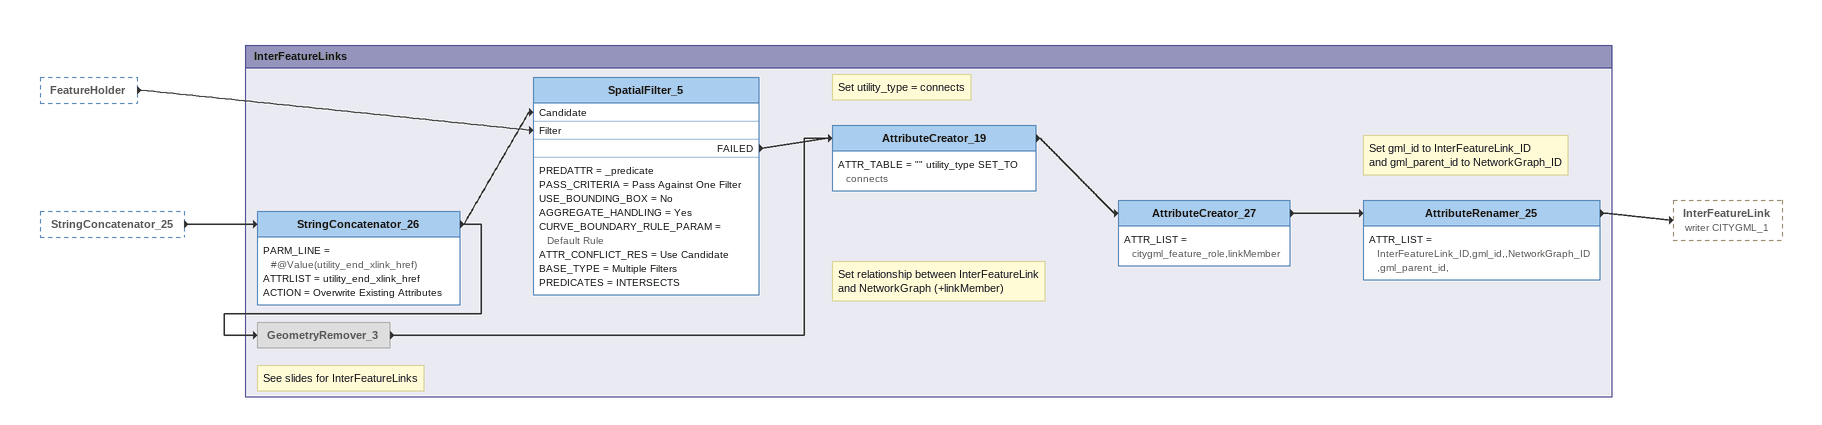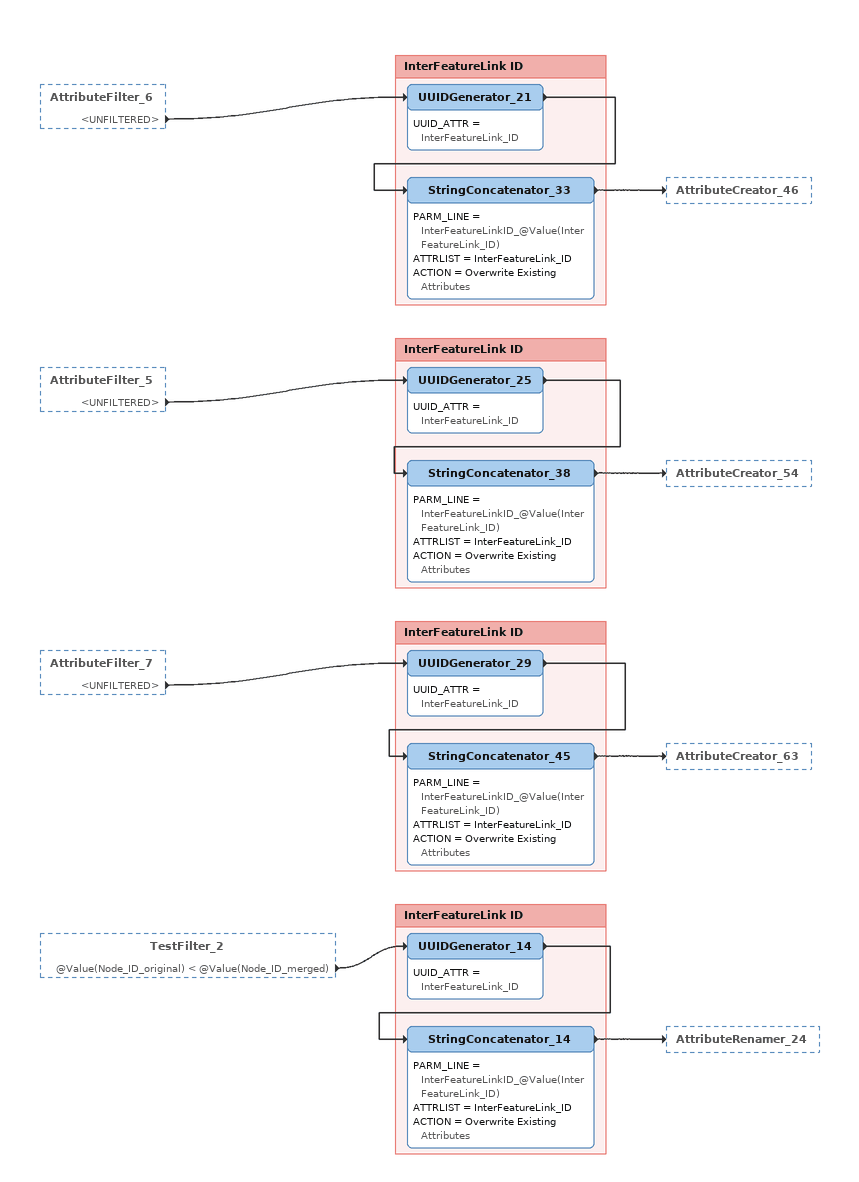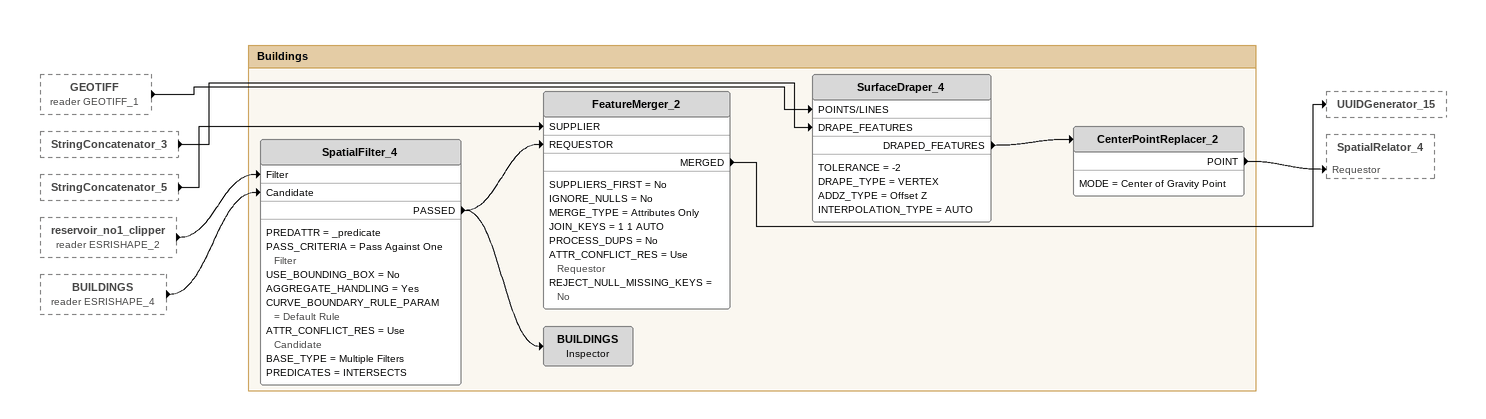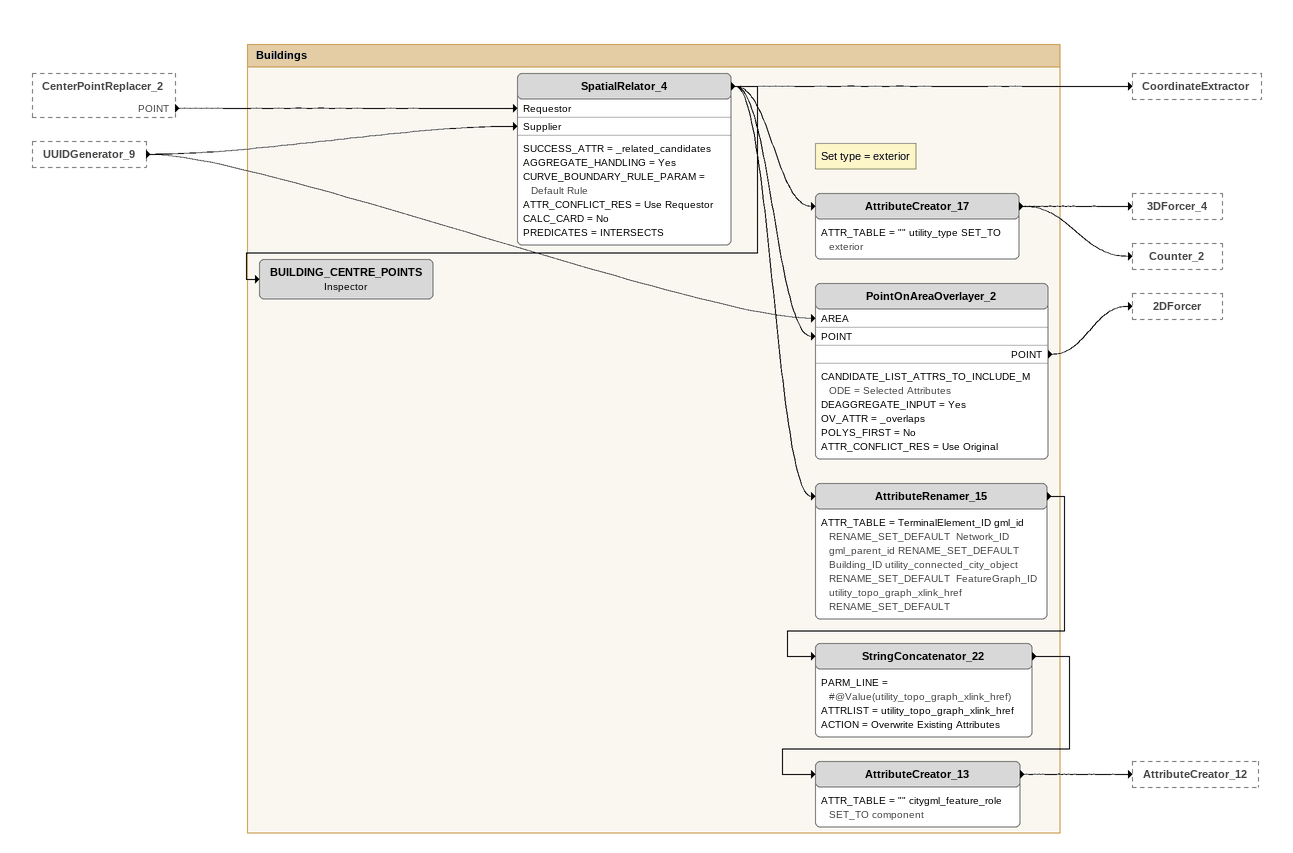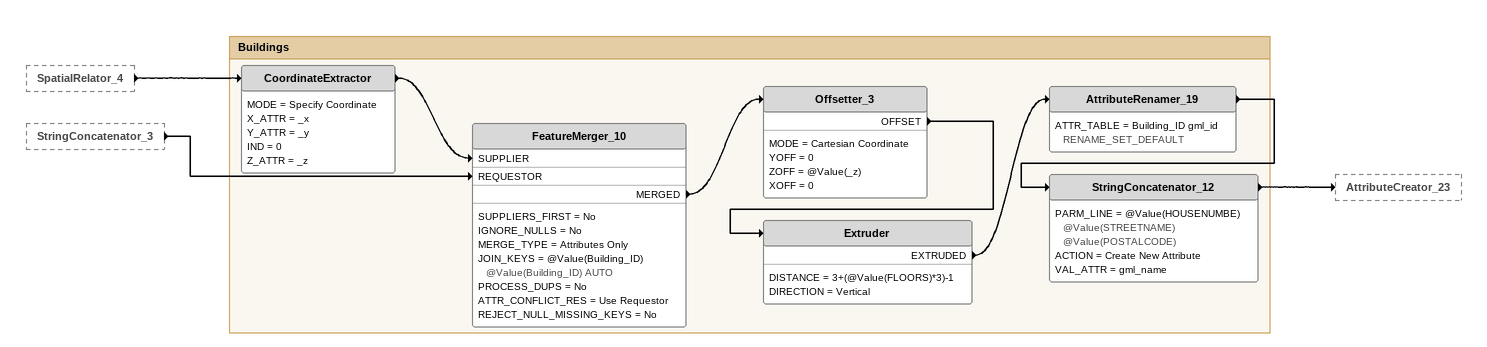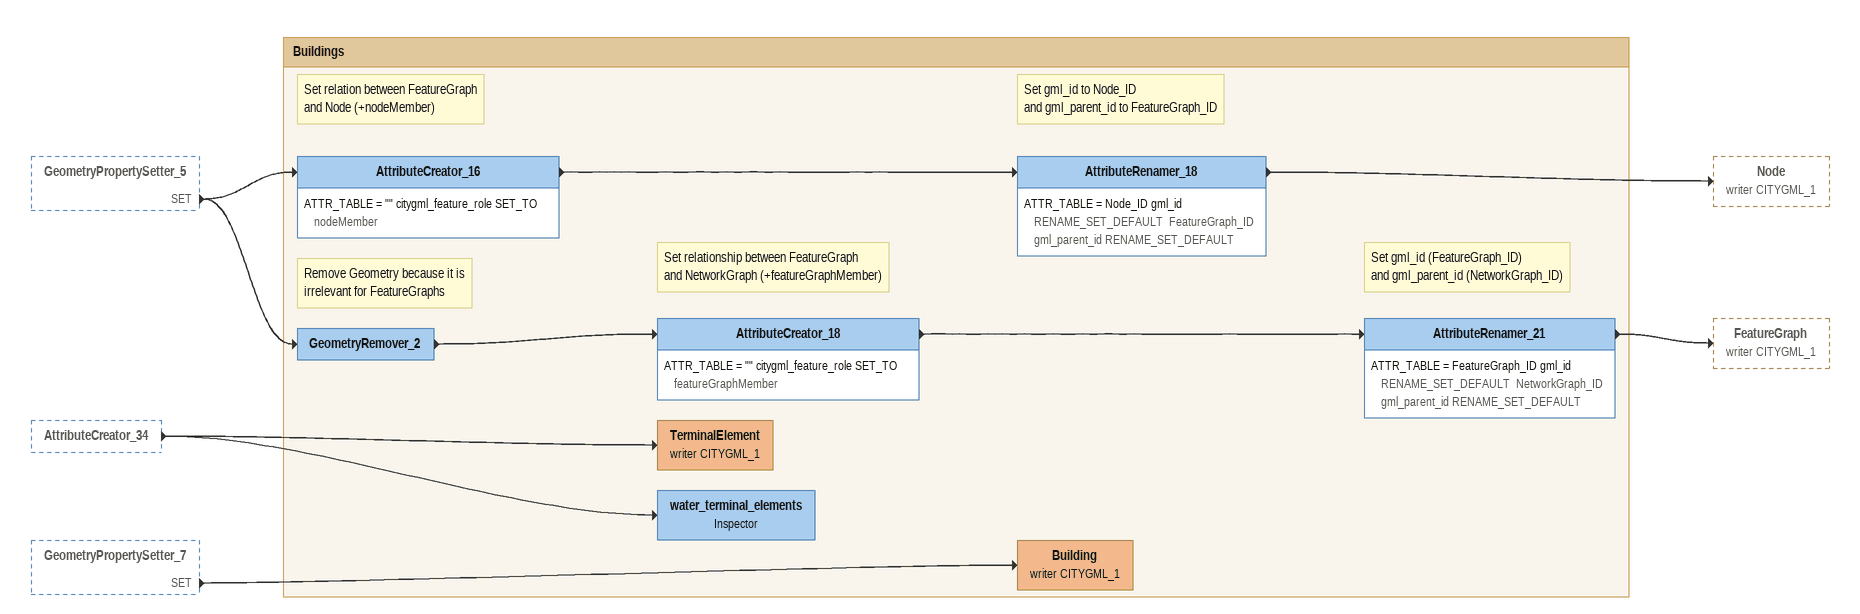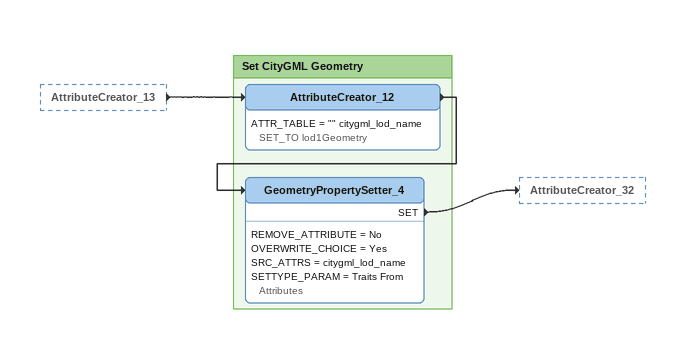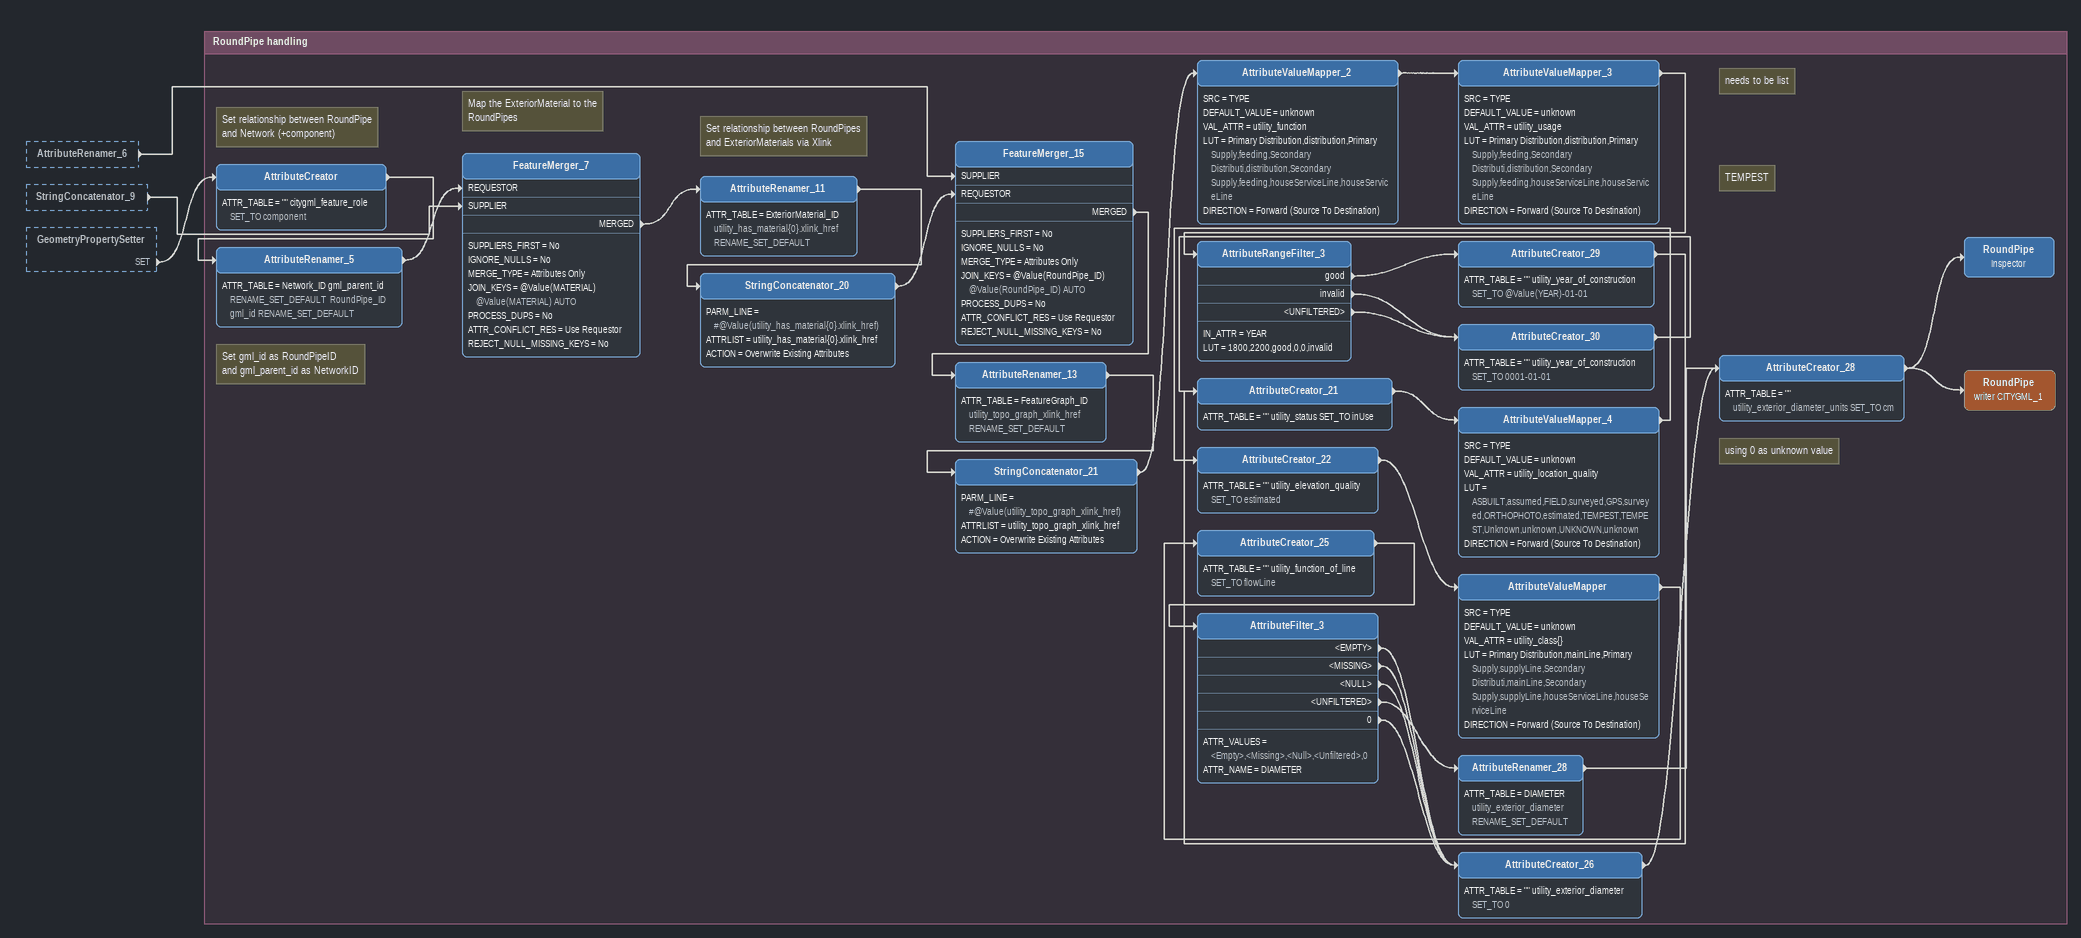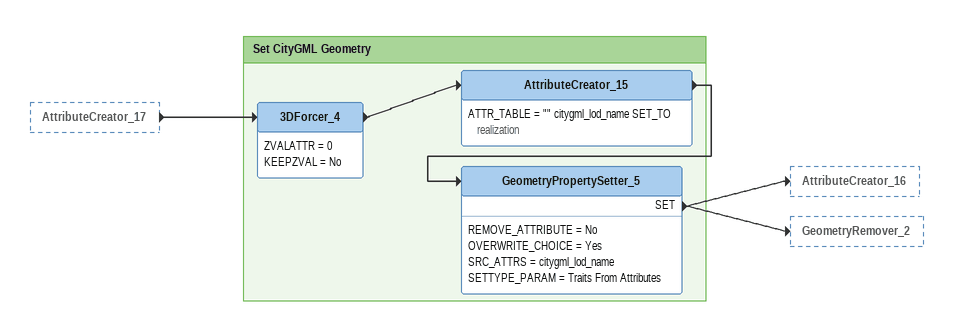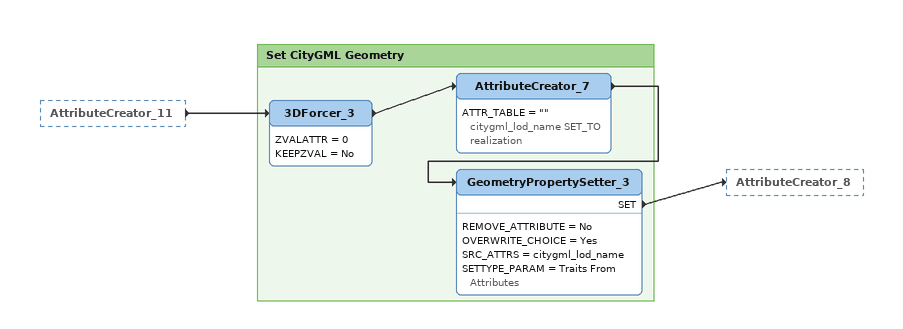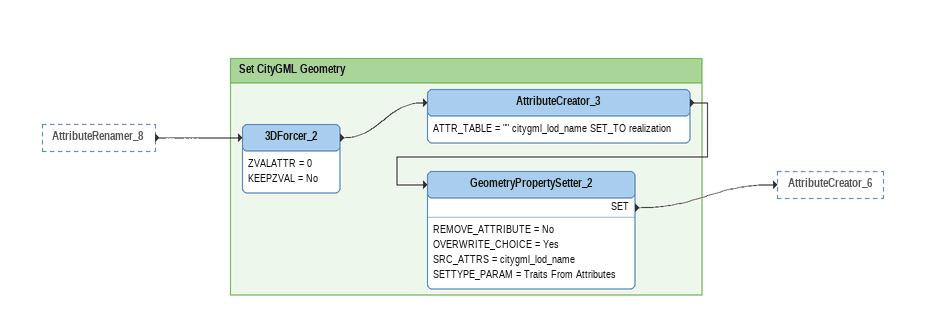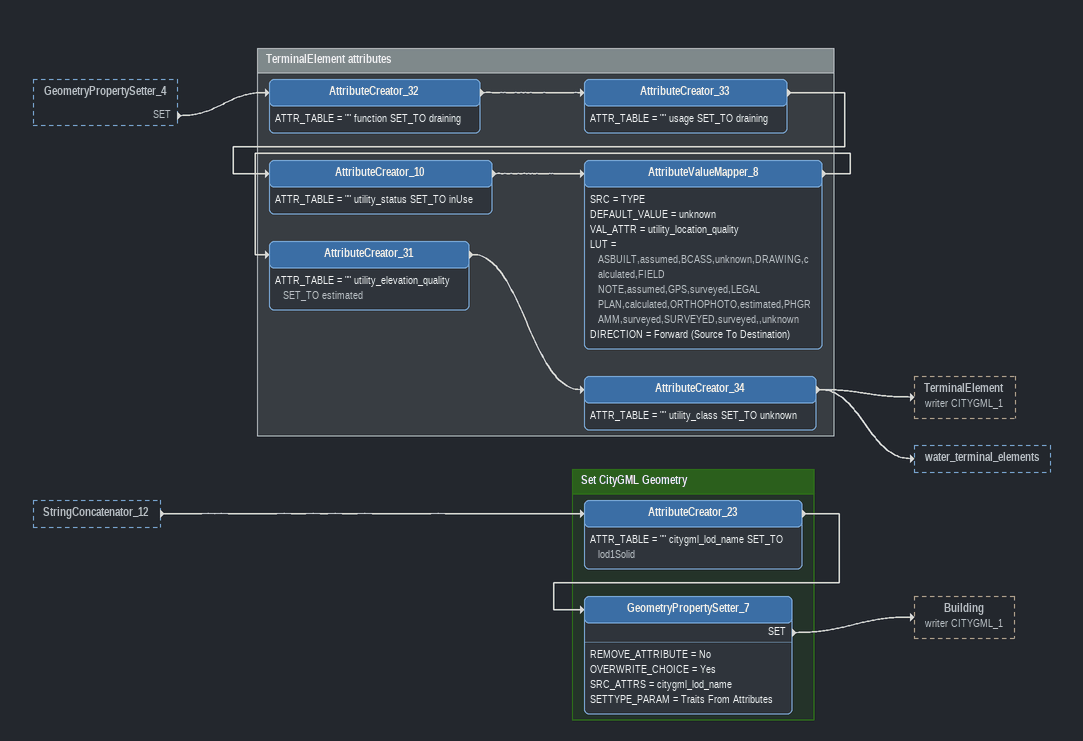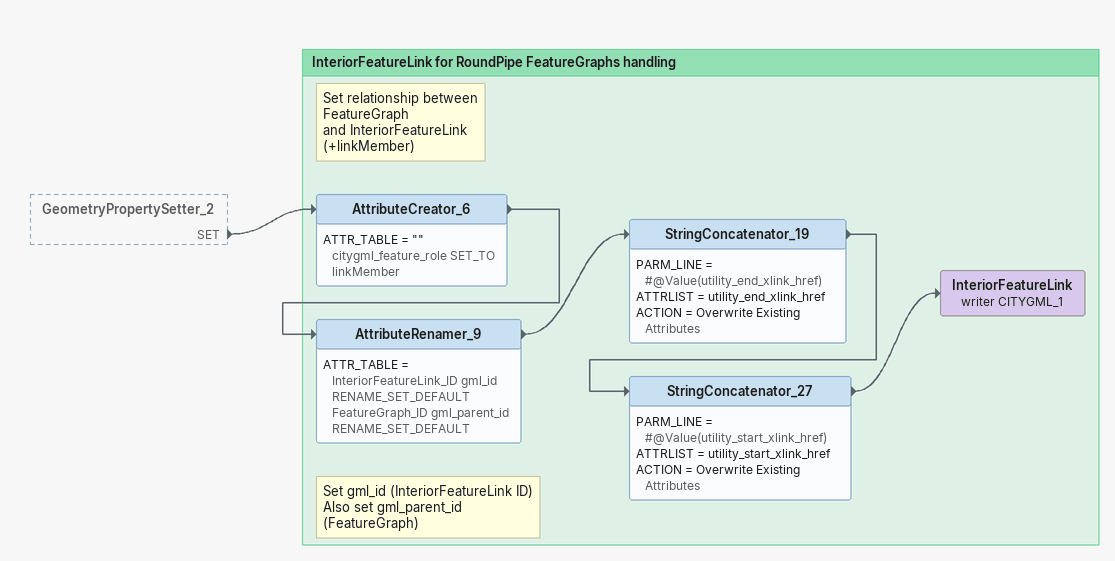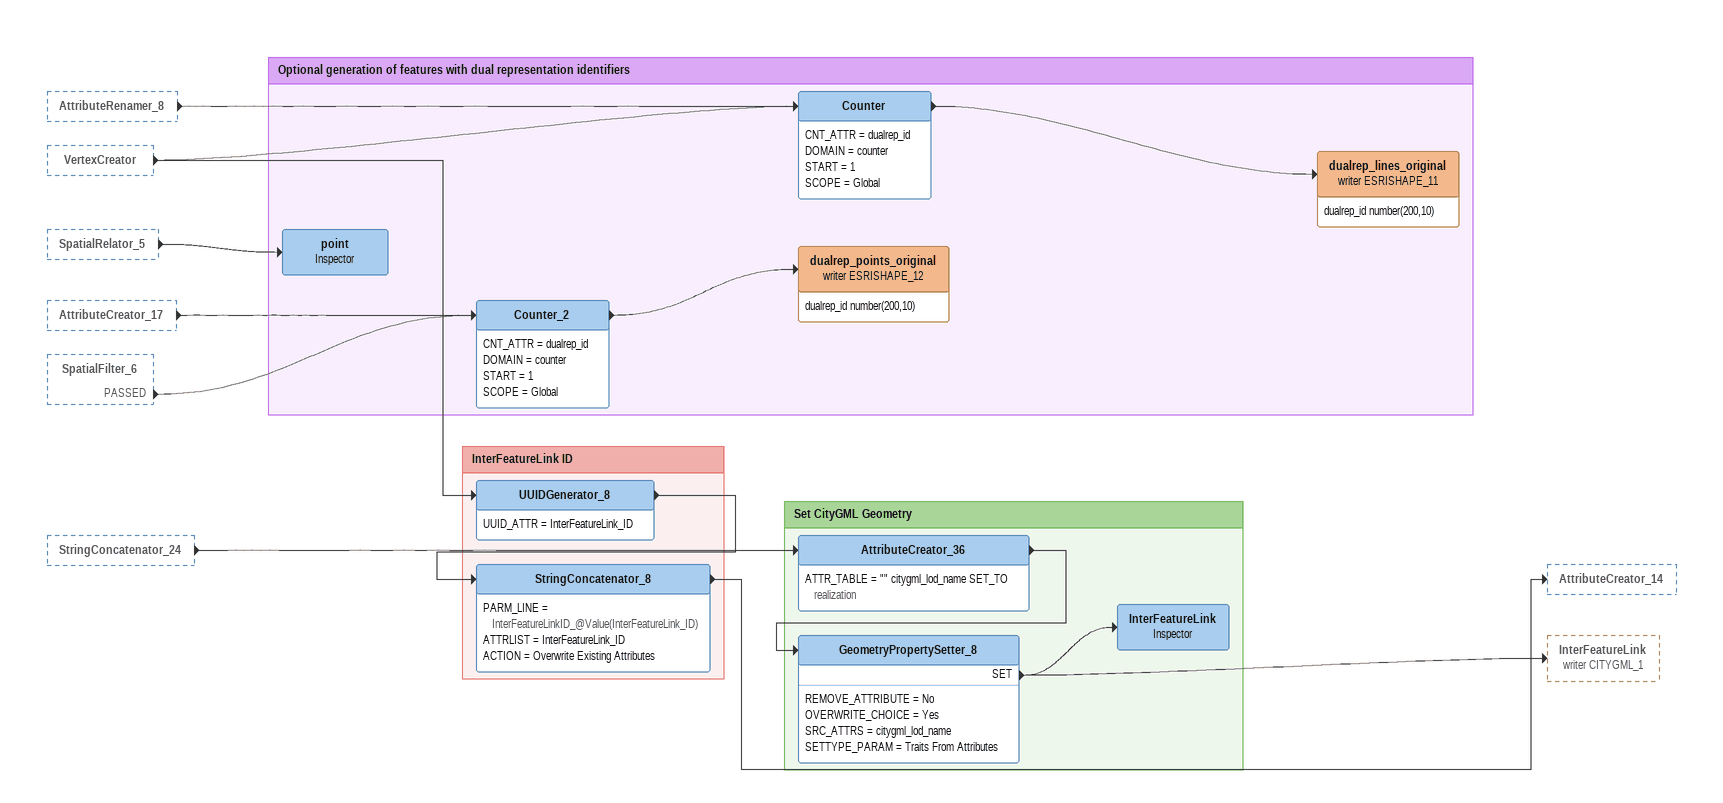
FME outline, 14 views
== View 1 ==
FeatureHolder [outside]
    -> SpatialFilter_5 [Filter]
StringConcatenator_25 [outside]
    -> StringConcatenator_26

Bookmark: InterFeatureLinks
StringConcatenator_26
    PARM_LINE = #@Value(utility_end_xlink_href)
    ATTRLIST = utility_end_xlink_href
    ACTION = Overwrite Existing Attributes
    -> GeometryRemover_3
    -> SpatialFilter_5 [Candidate]
Note: See slides for InterFeatureLinks
GeometryRemover_3 [off]
    -> AttributeCreator_19
SpatialFilter_5
    PREDATTR = _predicate
    PASS_CRITERIA = Pass Against One Filter
    USE_BOUNDING_BOX = No
    AGGREGATE_HANDLING = Yes
    CURVE_BOUNDARY_RULE_PARAM = Default Rule
    ATTR_CONFLICT_RES = Use Candidate
    BASE_TYPE = Multiple Filters
    PREDICATES = INTERSECTS
    FAILED -> AttributeCreator_19
Note: Set utility_type = connects
AttributeCreator_19
    ATTR_TABLE = "" utility_type SET_TO connects
    -> AttributeCreator_27
Note: Set relationship between InterFeatureLink / and NetworkGraph (+linkMember)
AttributeCreator_27
    ATTR_LIST = citygml_feature_role,linkMember
    -> AttributeRenamer_25
Note: Set gml_id to InterFeatureLink_ID / and gml_parent_id to NetworkGraph_ID
AttributeRenamer_25
    ATTR_LIST = InterFeatureLink_ID,gml_id,,NetworkGraph_ID,gml_parent_id,
    -> InterFeatureLink (writer CITYGML_1)

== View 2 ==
AttributeFilter_6 [outside]
    <UNFILTERED> -> UUIDGenerator_21
AttributeFilter_5 [outside]
    <UNFILTERED> -> UUIDGenerator_25
AttributeFilter_7 [outside]
    <UNFILTERED> -> UUIDGenerator_29
TestFilter_2 [outside]
    @Value(Node_ID_original) < @Value(Node_ID_merged) -> UUIDGenerator_14

Bookmark: InterFeatureLink ID
UUIDGenerator_14
    UUID_ATTR = InterFeatureLink_ID
    -> StringConcatenator_14
StringConcatenator_14
    PARM_LINE = InterFeatureLinkID_@Value(InterFeatureLink_ID)
    ATTRLIST = InterFeatureLink_ID
    ACTION = Overwrite Existing Attributes
    -> AttributeRenamer_24

Bookmark: InterFeatureLink ID
UUIDGenerator_21
    UUID_ATTR = InterFeatureLink_ID
    -> StringConcatenator_33
StringConcatenator_33
    PARM_LINE = InterFeatureLinkID_@Value(InterFeatureLink_ID)
    ATTRLIST = InterFeatureLink_ID
    ACTION = Overwrite Existing Attributes
    -> AttributeCreator_46

Bookmark: InterFeatureLink ID
UUIDGenerator_25
    UUID_ATTR = InterFeatureLink_ID
    -> StringConcatenator_38
StringConcatenator_38
    PARM_LINE = InterFeatureLinkID_@Value(InterFeatureLink_ID)
    ATTRLIST = InterFeatureLink_ID
    ACTION = Overwrite Existing Attributes
    -> AttributeCreator_54

Bookmark: InterFeatureLink ID
UUIDGenerator_29
    UUID_ATTR = InterFeatureLink_ID
    -> StringConcatenator_45
StringConcatenator_45
    PARM_LINE = InterFeatureLinkID_@Value(InterFeatureLink_ID)
    ATTRLIST = InterFeatureLink_ID
    ACTION = Overwrite Existing Attributes
    -> AttributeCreator_63

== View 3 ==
GEOTIFF (reader GEOTIFF_1) [outside]
    -> SurfaceDraper_4 [POINTS/LINES]
StringConcatenator_3 [outside]
    -> SurfaceDraper_4 [DRAPE_FEATURES]
StringConcatenator_5 [outside]
    -> FeatureMerger_2 [SUPPLIER]
reservoir_no1_clipper (reader ESRISHAPE_2) [outside]
    -> SpatialFilter_4 [Filter]
BUILDINGS (reader ESRISHAPE_4) [outside]
    -> SpatialFilter_4 [Candidate]

Bookmark: Buildings
SpatialFilter_4
    PREDATTR = _predicate
    PASS_CRITERIA = Pass Against One Filter
    USE_BOUNDING_BOX = No
    AGGREGATE_HANDLING = Yes
    CURVE_BOUNDARY_RULE_PARAM = Default Rule
    ATTR_CONFLICT_RES = Use Candidate
    BASE_TYPE = Multiple Filters
    PREDICATES = INTERSECTS
    PASSED -> FeatureMerger_2 [REQUESTOR]
    PASSED -> BUILDINGS
FeatureMerger_2
    SUPPLIERS_FIRST = No
    IGNORE_NULLS = No
    MERGE_TYPE = Attributes Only
    JOIN_KEYS = 1 1 AUTO
    PROCESS_DUPS = No
    ATTR_CONFLICT_RES = Use Requestor
    REJECT_NULL_MISSING_KEYS = No
    MERGED -> UUIDGenerator_15
SurfaceDraper_4
    TOLERANCE = -2
    DRAPE_TYPE = VERTEX
    ADDZ_TYPE = Offset Z
    INTERPOLATION_TYPE = AUTO
    DRAPED_FEATURES -> CenterPointReplacer_2
CenterPointReplacer_2
    MODE = Center of Gravity Point
    POINT -> SpatialRelator_4 [Requestor]
BUILDINGS: Inspector

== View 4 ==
CenterPointReplacer_2 [outside]
    POINT -> SpatialRelator_4 [Requestor]
UUIDGenerator_9 [outside]
    -> SpatialRelator_4 [Supplier]
    -> PointOnAreaOverlayer_2 [AREA]

Bookmark: Buildings
SpatialRelator_4
    SUCCESS_ATTR = _related_candidates
    AGGREGATE_HANDLING = Yes
    CURVE_BOUNDARY_RULE_PARAM = Default Rule
    ATTR_CONFLICT_RES = Use Requestor
    CALC_CARD = No
    PREDICATES = INTERSECTS
    -> AttributeCreator_17
    -> AttributeRenamer_15
    -> PointOnAreaOverlayer_2 [POINT]
    -> BUILDING_CENTRE_POINTS
    -> CoordinateExtractor
Note: Set type = exterior
AttributeCreator_17
    ATTR_TABLE = "" utility_type SET_TO exterior
    -> 3DForcer_4
    -> Counter_2
PointOnAreaOverlayer_2
    CANDIDATE_LIST_ATTRS_TO_INCLUDE_MODE = Selected Attributes
    DEAGGREGATE_INPUT = Yes
    OV_ATTR = _overlaps
    POLYS_FIRST = No
    ATTR_CONFLICT_RES = Use Original
    POINT -> 2DForcer
BUILDING_CENTRE_POINTS: Inspector
AttributeRenamer_15
    ATTR_TABLE = TerminalElement_ID gml_id RENAME_SET_DEFAULT  Network_ID gml_parent_id RENAME_SET_DEFAULT  Building_ID utility_connected_city_object RENAME_SET_DEFAULT  FeatureGraph_ID utility_topo_graph_xlink_href RENAME_SET_DEFAULT
    -> StringConcatenator_22
StringConcatenator_22
    PARM_LINE = #@Value(utility_topo_graph_xlink_href)
    ATTRLIST = utility_topo_graph_xlink_href
    ACTION = Overwrite Existing Attributes
    -> AttributeCreator_13
AttributeCreator_13
    ATTR_TABLE = "" citygml_feature_role SET_TO component
    -> AttributeCreator_12

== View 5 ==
SpatialRelator_4 [outside]
    -> CoordinateExtractor
StringConcatenator_3 [outside]
    -> FeatureMerger_10 [REQUESTOR]

Bookmark: Buildings
CoordinateExtractor
    MODE = Specify Coordinate
    X_ATTR = _x
    Y_ATTR = _y
    IND = 0
    Z_ATTR = _z
    -> FeatureMerger_10 [SUPPLIER]
FeatureMerger_10
    SUPPLIERS_FIRST = No
    IGNORE_NULLS = No
    MERGE_TYPE = Attributes Only
    JOIN_KEYS = @Value(Building_ID) @Value(Building_ID) AUTO
    PROCESS_DUPS = No
    ATTR_CONFLICT_RES = Use Requestor
    REJECT_NULL_MISSING_KEYS = No
    MERGED -> Offsetter_3
Offsetter_3
    MODE = Cartesian Coordinate
    YOFF = 0
    ZOFF = @Value(_z)
    XOFF = 0
    OFFSET -> Extruder
Extruder
    DISTANCE = 3+(@Value(FLOORS)*3)-1
    DIRECTION = Vertical
    EXTRUDED -> AttributeRenamer_19
AttributeRenamer_19
    ATTR_TABLE = Building_ID gml_id RENAME_SET_DEFAULT
    -> StringConcatenator_12
StringConcatenator_12
    PARM_LINE = @Value(HOUSENUMBE) @Value(STREETNAME) @Value(POSTALCODE)
    ACTION = Create New Attribute
    VAL_ATTR = gml_name
    -> AttributeCreator_23

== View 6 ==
GeometryPropertySetter_5 [outside]
    SET -> AttributeCreator_16
    SET -> GeometryRemover_2
AttributeCreator_34 [outside]
    -> TerminalElement (writer CITYGML_1)
    -> water_terminal_elements
GeometryPropertySetter_7 [outside]
    SET -> Building (writer CITYGML_1)

Bookmark: Buildings
Note: Set relation between FeatureGraph / and Node (+nodeMember)
AttributeCreator_16
    ATTR_TABLE = "" citygml_feature_role SET_TO nodeMember
    -> AttributeRenamer_18
Note: Set gml_id to Node_ID / and gml_parent_id to FeatureGraph_ID
AttributeRenamer_18
    ATTR_TABLE = Node_ID gml_id RENAME_SET_DEFAULT  FeatureGraph_ID gml_parent_id RENAME_SET_DEFAULT
    -> Node (writer CITYGML_1)
Note: Remove Geometry because it is / irrelevant for FeatureGraphs
GeometryRemover_2
    -> AttributeCreator_18
Note: Set relationship between FeatureGraph / and NetworkGraph (+featureGraphMember)
AttributeCreator_18
    ATTR_TABLE = "" citygml_feature_role SET_TO featureGraphMember
    -> AttributeRenamer_21
Note: Set gml_id (FeatureGraph_ID) / and gml_parent_id (NetworkGraph_ID)
AttributeRenamer_21
    ATTR_TABLE = FeatureGraph_ID gml_id RENAME_SET_DEFAULT  NetworkGraph_ID gml_parent_id RENAME_SET_DEFAULT
    -> FeatureGraph (writer CITYGML_1)
TerminalElement (writer CITYGML_1)
water_terminal_elements: Inspector
Building (writer CITYGML_1)

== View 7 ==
AttributeCreator_13 [outside]
    -> AttributeCreator_12

Bookmark: Set CityGML Geometry
AttributeCreator_12
    ATTR_TABLE = "" citygml_lod_name SET_TO lod1Geometry
    -> GeometryPropertySetter_4
GeometryPropertySetter_4
    REMOVE_ATTRIBUTE = No
    OVERWRITE_CHOICE = Yes
    SRC_ATTRS = citygml_lod_name
    SETTYPE_PARAM = Traits From Attributes
    SET -> AttributeCreator_32

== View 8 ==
AttributeRenamer_6 [outside]
    -> FeatureMerger_15 [SUPPLIER]
StringConcatenator_9 [outside]
    -> FeatureMerger_7 [SUPPLIER]
GeometryPropertySetter [outside]
    SET -> AttributeCreator

Bookmark: RoundPipe handling
Note: Set relationship between RoundPipe / and Network (+component)
AttributeCreator
    ATTR_TABLE = "" citygml_feature_role SET_TO component
    -> AttributeRenamer_5
Note: Set gml_id as RoundPipeID / and gml_parent_id as NetworkID
AttributeRenamer_5
    ATTR_TABLE = Network_ID gml_parent_id RENAME_SET_DEFAULT  RoundPipe_ID gml_id RENAME_SET_DEFAULT
    -> FeatureMerger_7 [REQUESTOR]
Note: Map the ExteriorMaterial to the / RoundPipes
FeatureMerger_7
    SUPPLIERS_FIRST = No
    IGNORE_NULLS = No
    MERGE_TYPE = Attributes Only
    JOIN_KEYS = @Value(MATERIAL) @Value(MATERIAL) AUTO
    PROCESS_DUPS = No
    ATTR_CONFLICT_RES = Use Requestor
    REJECT_NULL_MISSING_KEYS = No
    MERGED -> AttributeRenamer_11
Note: Set relationship between RoundPipes / and ExteriorMaterials via Xlink
AttributeRenamer_11
    ATTR_TABLE = ExteriorMaterial_ID utility_has_material{0}.xlink_href RENAME_SET_DEFAULT
    -> StringConcatenator_20
StringConcatenator_20
    PARM_LINE = #@Value(utility_has_material{0}.xlink_href)
    ATTRLIST = utility_has_material{0}.xlink_href
    ACTION = Overwrite Existing Attributes
    -> FeatureMerger_15 [REQUESTOR]
FeatureMerger_15
    SUPPLIERS_FIRST = No
    IGNORE_NULLS = No
    MERGE_TYPE = Attributes Only
    JOIN_KEYS = @Value(RoundPipe_ID) @Value(RoundPipe_ID) AUTO
    PROCESS_DUPS = No
    ATTR_CONFLICT_RES = Use Requestor
    REJECT_NULL_MISSING_KEYS = No
    MERGED -> AttributeRenamer_13
AttributeRenamer_13
    ATTR_TABLE = FeatureGraph_ID utility_topo_graph_xlink_href RENAME_SET_DEFAULT
    -> StringConcatenator_21
StringConcatenator_21
    PARM_LINE = #@Value(utility_topo_graph_xlink_href)
    ATTRLIST = utility_topo_graph_xlink_href
    ACTION = Overwrite Existing Attributes
    -> AttributeValueMapper_2
AttributeValueMapper_2
    SRC = TYPE
    DEFAULT_VALUE = unknown
    VAL_ATTR = utility_function
    LUT = Primary Distribution,distribution,Primary Supply,feeding,Secondary Distributi,distribution,Secondary Supply,feeding,houseServiceLine,houseServiceLine
    DIRECTION = Forward (Source To Destination)
    -> AttributeValueMapper_3
Note: needs to be list
AttributeValueMapper_3
    SRC = TYPE
    DEFAULT_VALUE = unknown
    VAL_ATTR = utility_usage
    LUT = Primary Distribution,distribution,Primary Supply,feeding,Secondary Distributi,distribution,Secondary Supply,feeding,houseServiceLine,houseServiceLine
    DIRECTION = Forward (Source To Destination)
    -> AttributeRangeFilter_3
AttributeRangeFilter_3
    IN_ATTR = YEAR
    LUT = 1800,2200,good,0,0,invalid
    good -> AttributeCreator_29
    invalid -> AttributeCreator_30
    <UNFILTERED> -> AttributeCreator_30
AttributeCreator_29
    ATTR_TABLE = "" utility_year_of_construction SET_TO @Value(YEAR)-01-01
    -> AttributeCreator_21
AttributeCreator_30
    ATTR_TABLE = "" utility_year_of_construction SET_TO 0001-01-01
    -> AttributeCreator_21
AttributeCreator_21
    ATTR_TABLE = "" utility_status SET_TO inUse
    -> AttributeValueMapper_4
Note: TEMPEST
AttributeValueMapper_4
    SRC = TYPE
    DEFAULT_VALUE = unknown
    VAL_ATTR = utility_location_quality
    LUT = ASBUILT,assumed,FIELD,surveyed,GPS,surveyed,ORTHOPHOTO,estimated,TEMPEST,TEMPEST,Unknown,unknown,UNKNOWN,unknown
    DIRECTION = Forward (Source To Destination)
    -> AttributeCreator_22
AttributeCreator_22
    ATTR_TABLE = "" utility_elevation_quality SET_TO estimated
    -> AttributeValueMapper
AttributeValueMapper
    SRC = TYPE
    DEFAULT_VALUE = unknown
    VAL_ATTR = utility_class{}
    LUT = Primary Distribution,mainLine,Primary Supply,supplyLine,Secondary Distributi,mainLine,Secondary Supply,supplyLine,houseServiceLine,houseServiceLine
    DIRECTION = Forward (Source To Destination)
    -> AttributeCreator_25
AttributeCreator_25
    ATTR_TABLE = "" utility_function_of_line SET_TO flowLine
    -> AttributeFilter_3
AttributeFilter_3
    ATTR_VALUES = <Empty>,<Missing>,<Null>,<Unfiltered>,0
    ATTR_NAME = DIAMETER
    <EMPTY> -> AttributeCreator_26
    <MISSING> -> AttributeCreator_26
    <NULL> -> AttributeCreator_26
    <UNFILTERED> -> AttributeRenamer_28
    0 -> AttributeCreator_26
AttributeRenamer_28
    ATTR_TABLE = DIAMETER utility_exterior_diameter RENAME_SET_DEFAULT
    -> AttributeCreator_28
Note: using 0 as unknown value
AttributeCreator_26
    ATTR_TABLE = "" utility_exterior_diameter SET_TO 0
    -> AttributeCreator_28
AttributeCreator_28
    ATTR_TABLE = "" utility_exterior_diameter_units SET_TO cm
    -> RoundPipe (writer CITYGML_1)
    -> RoundPipe
RoundPipe: Inspector
RoundPipe (writer CITYGML_1)

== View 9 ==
AttributeCreator_17 [outside]
    -> 3DForcer_4

Bookmark: Set CityGML Geometry
3DForcer_4
    ZVALATTR = 0
    KEEPZVAL = No
    -> AttributeCreator_15
AttributeCreator_15
    ATTR_TABLE = "" citygml_lod_name SET_TO realization
    -> GeometryPropertySetter_5
GeometryPropertySetter_5
    REMOVE_ATTRIBUTE = No
    OVERWRITE_CHOICE = Yes
    SRC_ATTRS = citygml_lod_name
    SETTYPE_PARAM = Traits From Attributes
    SET -> AttributeCreator_16
    SET -> GeometryRemover_2

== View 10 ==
AttributeCreator_11 [outside]
    -> 3DForcer_3

Bookmark: Set CityGML Geometry
3DForcer_3
    ZVALATTR = 0
    KEEPZVAL = No
    -> AttributeCreator_7
AttributeCreator_7
    ATTR_TABLE = "" citygml_lod_name SET_TO realization
    -> GeometryPropertySetter_3
GeometryPropertySetter_3
    REMOVE_ATTRIBUTE = No
    OVERWRITE_CHOICE = Yes
    SRC_ATTRS = citygml_lod_name
    SETTYPE_PARAM = Traits From Attributes
    SET -> AttributeCreator_8

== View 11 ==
AttributeRenamer_8 [outside]
    -> 3DForcer_2

Bookmark: Set CityGML Geometry
3DForcer_2
    ZVALATTR = 0
    KEEPZVAL = No
    -> AttributeCreator_3
AttributeCreator_3
    ATTR_TABLE = "" citygml_lod_name SET_TO realization
    -> GeometryPropertySetter_2
GeometryPropertySetter_2
    REMOVE_ATTRIBUTE = No
    OVERWRITE_CHOICE = Yes
    SRC_ATTRS = citygml_lod_name
    SETTYPE_PARAM = Traits From Attributes
    SET -> AttributeCreator_6

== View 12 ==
GeometryPropertySetter_4 [outside]
    SET -> AttributeCreator_32
StringConcatenator_12 [outside]
    -> AttributeCreator_23

Bookmark: TerminalElement attributes
AttributeCreator_32
    ATTR_TABLE = "" function SET_TO draining
    -> AttributeCreator_33
AttributeCreator_33
    ATTR_TABLE = "" usage SET_TO draining
    -> AttributeCreator_10
AttributeCreator_10
    ATTR_TABLE = "" utility_status SET_TO inUse
    -> AttributeValueMapper_8
AttributeValueMapper_8
    SRC = TYPE
    DEFAULT_VALUE = unknown
    VAL_ATTR = utility_location_quality
    LUT = ASBUILT,assumed,BCASS,unknown,DRAWING,calculated,FIELD NOTE,assumed,GPS,surveyed,LEGAL PLAN,calculated,ORTHOPHOTO,estimated,PHGRAMM,surveyed,SURVEYED,surveyed,,unknown
    DIRECTION = Forward (Source To Destination)
    -> AttributeCreator_31
AttributeCreator_31
    ATTR_TABLE = "" utility_elevation_quality SET_TO estimated
    -> AttributeCreator_34
AttributeCreator_34
    ATTR_TABLE = "" utility_class SET_TO unknown
    -> TerminalElement (writer CITYGML_1)
    -> water_terminal_elements

Bookmark: Set CityGML Geometry
AttributeCreator_23
    ATTR_TABLE = "" citygml_lod_name SET_TO lod1Solid
    -> GeometryPropertySetter_7
GeometryPropertySetter_7
    REMOVE_ATTRIBUTE = No
    OVERWRITE_CHOICE = Yes
    SRC_ATTRS = citygml_lod_name
    SETTYPE_PARAM = Traits From Attributes
    SET -> Building (writer CITYGML_1)

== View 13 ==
GeometryPropertySetter_2 [outside]
    SET -> AttributeCreator_6

Bookmark: InteriorFeatureLink for RoundPipe FeatureGraphs handling
Note: Set relationship between FeatureGraph / and InteriorFeatureLink (+linkMember)
AttributeCreator_6
    ATTR_TABLE = "" citygml_feature_role SET_TO linkMember
    -> AttributeRenamer_9
Note: Set gml_id (InteriorFeatureLink ID) / Also set gml_parent_id (FeatureGraph)
AttributeRenamer_9
    ATTR_TABLE = InteriorFeatureLink_ID gml_id RENAME_SET_DEFAULT  FeatureGraph_ID gml_parent_id RENAME_SET_DEFAULT
    -> StringConcatenator_19
StringConcatenator_19
    PARM_LINE = #@Value(utility_end_xlink_href)
    ATTRLIST = utility_end_xlink_href
    ACTION = Overwrite Existing Attributes
    -> StringConcatenator_27
StringConcatenator_27
    PARM_LINE = #@Value(utility_start_xlink_href)
    ATTRLIST = utility_start_xlink_href
    ACTION = Overwrite Existing Attributes
    -> InteriorFeatureLink (writer CITYGML_1)
InteriorFeatureLink (writer CITYGML_1)

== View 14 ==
AttributeRenamer_8 [outside]
    -> Counter
VertexCreator [outside]
    -> UUIDGenerator_8
    -> Counter
SpatialRelator_5 [outside]
    -> point
AttributeCreator_17 [outside]
    -> Counter_2
SpatialFilter_6 [outside]
    PASSED -> Counter_2
StringConcatenator_24 [outside]
    -> AttributeCreator_36

Bookmark: Optional generation of features with dual representation identifiers
point: Inspector
Counter_2
    CNT_ATTR = dualrep_id
    DOMAIN = counter
    START = 1
    SCOPE = Global
    -> dualrep_points_original (writer ESRISHAPE_12)
dualrep_points_original (writer ESRISHAPE_12)
    attributes: dualrep_id number(200,10)
Counter
    CNT_ATTR = dualrep_id
    DOMAIN = counter
    START = 1
    SCOPE = Global
    -> dualrep_lines_original (writer ESRISHAPE_11)
dualrep_lines_original (writer ESRISHAPE_11)
    attributes: dualrep_id number(200,10)

Bookmark: InterFeatureLink ID
UUIDGenerator_8
    UUID_ATTR = InterFeatureLink_ID
    -> StringConcatenator_8
StringConcatenator_8
    PARM_LINE = InterFeatureLinkID_@Value(InterFeatureLink_ID)
    ATTRLIST = InterFeatureLink_ID
    ACTION = Overwrite Existing Attributes
    -> AttributeCreator_14

Bookmark: Set CityGML Geometry
AttributeCreator_36
    ATTR_TABLE = "" citygml_lod_name SET_TO realization
    -> GeometryPropertySetter_8
GeometryPropertySetter_8
    REMOVE_ATTRIBUTE = No
    OVERWRITE_CHOICE = Yes
    SRC_ATTRS = citygml_lod_name
    SETTYPE_PARAM = Traits From Attributes
    SET -> InterFeatureLink (writer CITYGML_1)
    SET -> InterFeatureLink
InterFeatureLink: Inspector
